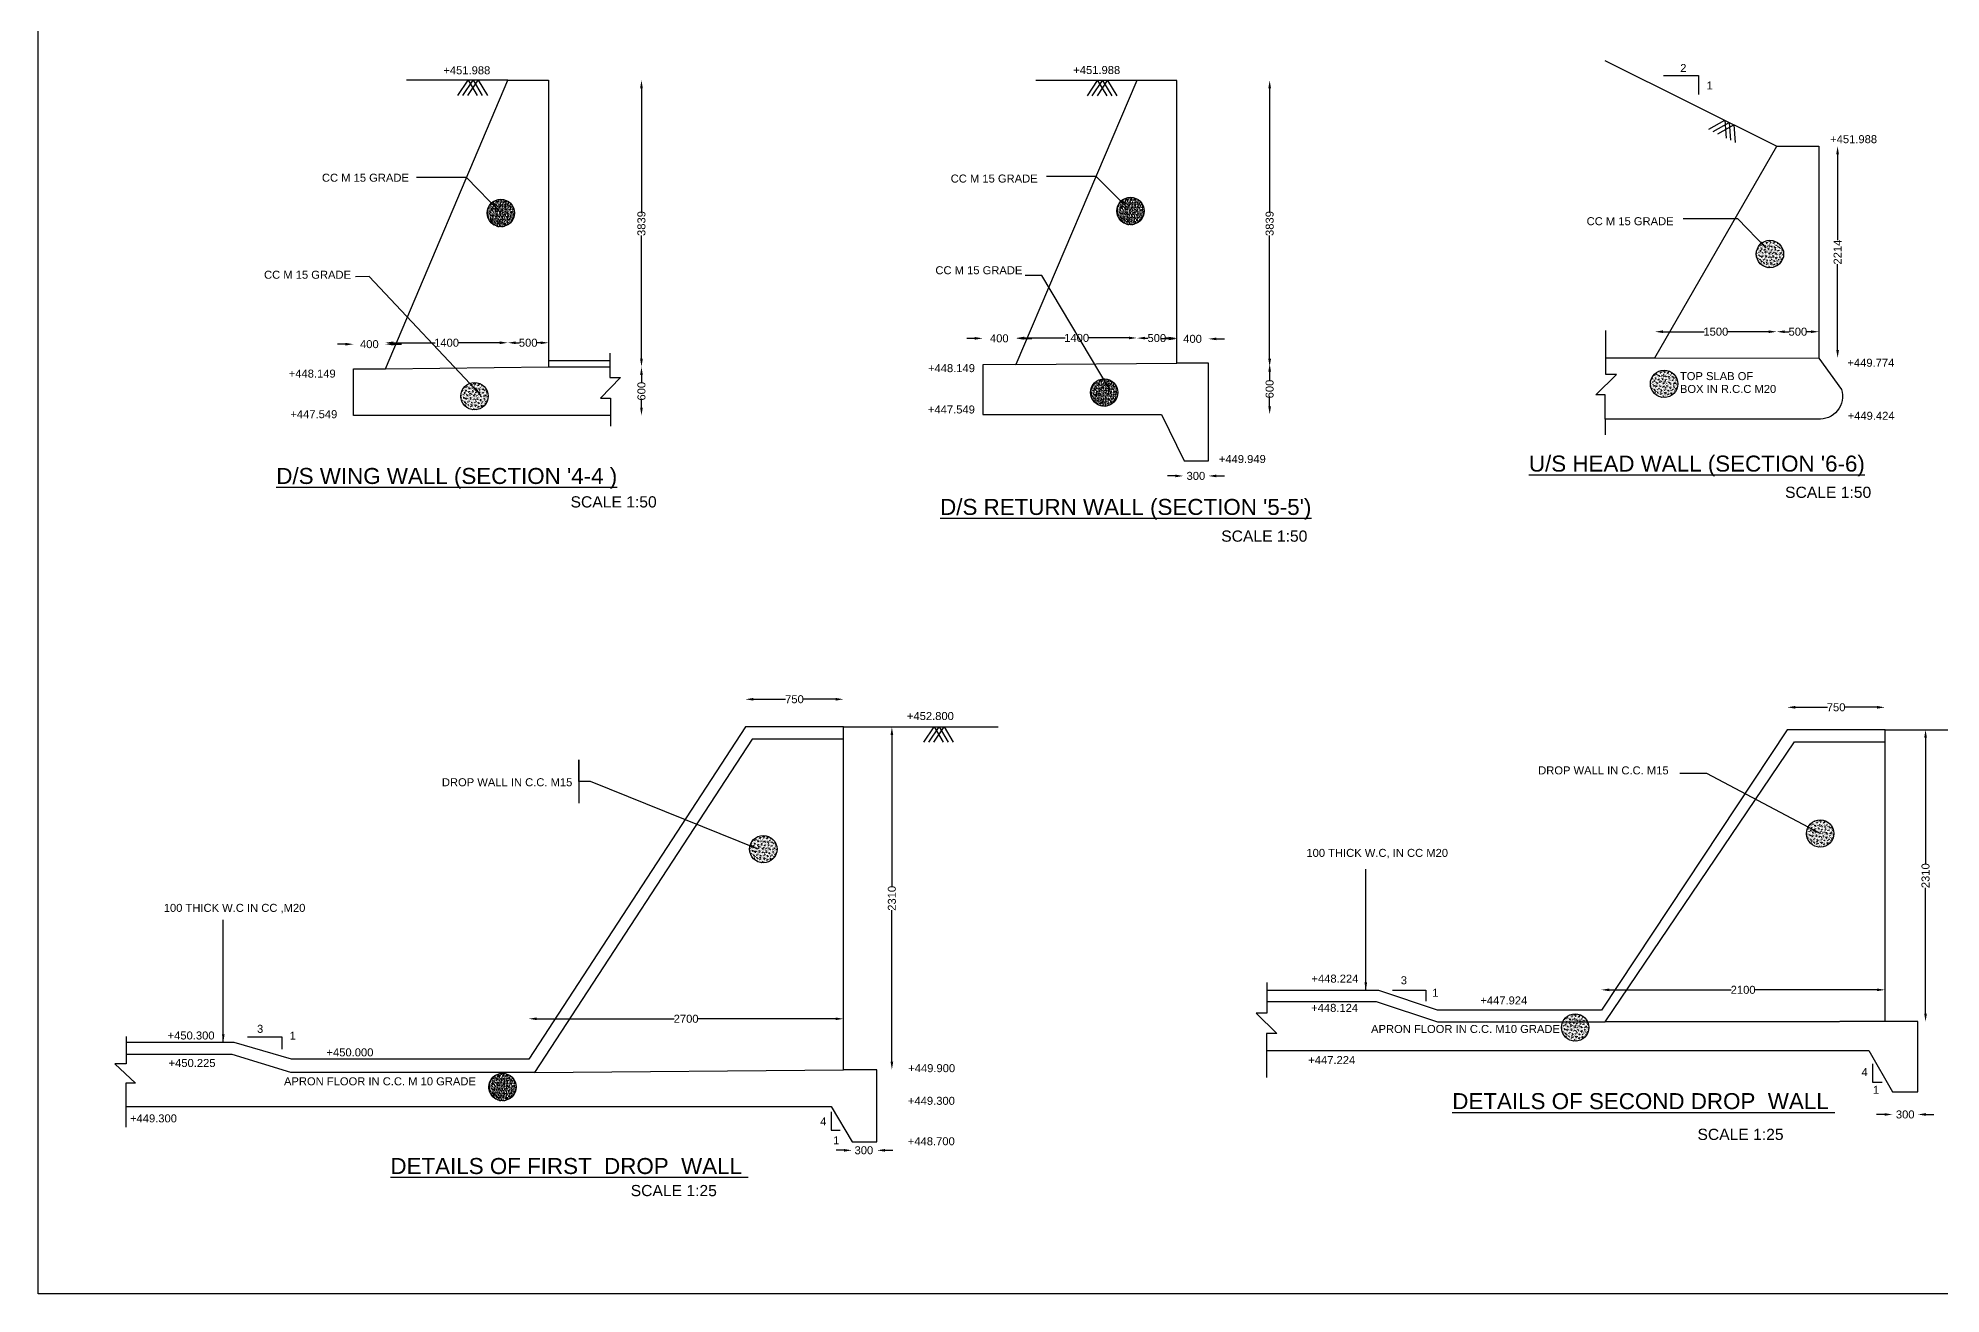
# Model space of a CAD drawing. Header units: millimetres. Extents: x 5124 to 2324472, y 2311 to 45665123.
# Drawn here: x 2116778 to 2235669, y 45525453 to 45603905 of the extents above; entities that cross this region are included whole.
import ezdxf

# ---------------------------------------------------------------- set-up
doc = ezdxf.new("R2010")
doc.units = ezdxf.units.MM
doc.header["$MEASUREMENT"] = 0
doc.linetypes.add('ACAD_ISO02W100', pattern=[15, 12, -3])
doc.layers.add('DRAWING', color=2, linetype='Continuous')
doc.layers.add('TEXT', color=7, linetype='Continuous')
doc.styles.get("Standard").update_dxf_attribs({"font": 'arial.ttf', "height": 500})
doc.dimstyles.get("Standard").update_dxf_attribs({"dimtxt": 500, "dimasz": 500, "dimexe": 0.18, "dimexo": 0.0625, "dimgap": 0.09, "dimtad": 0, "dimdec": 0, "dimzin": 0, "dimdsep": 46, "dimtxsty": 'Standard', "dimcen": 0.09, "dimse1": 1, "dimse2": 1, "dimadec": 0, "dimazin": 0, "dimtfac": 1, "dimtdec": 0, "dimtofl": 0, "dimtmove": 0, "dimatfit": 3, "dimfxl": 1, "dimtolj": 1, "dimtzin": 0, "dimarcsym": 0})

# ---------------------------------------------------------------- blocks, each defined once
blk = doc.blocks.new('*D62')
at = {"layer": 'Defpoints', "color": 0, "transparency": 16777216}
for p in [(2148674, 45601270), (2148893, 45583368), (2154479, 45583368)]:
    blk.add_point(p, dxfattribs=at)
at = {"layer": 'TEXT', "color": 0, "lineweight": -2, "transparency": 16777216}
for p, q in [((2154479, 45600770), (2154479, 45593066)), ((2154479, 45583868), (2154479, 45591572))]:
    blk.add_line(p, q, dxfattribs=at)
at = {"layer": 'TEXT', "color": 0, "transparency": 16777216}
for points in [[(2154395, 45600770), (2154562, 45600770), (2154479, 45601270)], [(2154395, 45583868), (2154562, 45583868), (2154479, 45583368)]]:
    blk.add_solid(points, dxfattribs=at)
at = {"layer": 'TEXT', "color": 0, "transparency": 16777216, "insert": (2154479, 45592319), "char_height": 500, "attachment_point": 5, "rotation": 90}
blk.add_mtext('\\A1;3839', dxfattribs=at)
blk = doc.blocks.new('*D63')
at = {"layer": 'Defpoints', "color": 0, "transparency": 16777216}
for p in [(2152504, 45583365), (2152544, 45580324), (2154479, 45580324)]:
    blk.add_point(p, dxfattribs=at)
at = {"layer": 'TEXT', "color": 0, "lineweight": -2, "transparency": 16777216}
for p, q in [((2154479, 45582865), (2154479, 45582398)), ((2154479, 45580824), (2154479, 45581292))]:
    blk.add_line(p, q, dxfattribs=at)
at = {"layer": 'TEXT', "color": 0, "transparency": 16777216}
for points in [[(2154395, 45582865), (2154562, 45582865), (2154479, 45583365)], [(2154395, 45580824), (2154562, 45580824), (2154479, 45580324)]]:
    blk.add_solid(points, dxfattribs=at)
at = {"layer": 'TEXT', "color": 0, "transparency": 16777216, "insert": (2154479, 45581845), "char_height": 500, "attachment_point": 5, "rotation": 90}
blk.add_mtext('\\A1;600', dxfattribs=at)
blk = doc.blocks.new('*D64')
at = {"layer": 'Defpoints', "color": 0, "transparency": 16777216}
for p in [(2138477, 45584782), (2136478, 45583368), (2138477, 45583241)]:
    blk.add_point(p, dxfattribs=at)
at = {"layer": 'TEXT', "color": 0, "lineweight": -2, "transparency": 16777216}
for p, q in [((2135978, 45584782), (2135478, 45584782)), ((2138977, 45584782), (2139477, 45584782))]:
    blk.add_line(p, q, dxfattribs=at)
at = {"layer": 'TEXT', "color": 0, "transparency": 16777216}
for points in [[(2135978, 45584865), (2135978, 45584698), (2136478, 45584782)], [(2138977, 45584865), (2138977, 45584698), (2138477, 45584782)]]:
    blk.add_solid(points, dxfattribs=at)
at = {"layer": 'TEXT', "color": 0, "transparency": 16777216, "insert": (2137477, 45584782), "char_height": 500, "attachment_point": 5}
blk.add_mtext('\\A1;400', dxfattribs=at)
blk = doc.blocks.new('*D65')
at = {"layer": 'Defpoints', "color": 0, "transparency": 16777216}
for p in [(2146127, 45601270), (2146127, 45584871), (2138477, 45583241)]:
    blk.add_point(p, dxfattribs=at)
at = {"layer": 'TEXT', "color": 0, "lineweight": -2, "transparency": 16777216}
for p, q in [((2138977, 45584871), (2141580, 45584871)), ((2145627, 45584871), (2143024, 45584871))]:
    blk.add_line(p, q, dxfattribs=at)
at = {"layer": 'TEXT', "color": 0, "transparency": 16777216}
for points in [[(2138977, 45584954), (2138977, 45584787), (2138477, 45584871)], [(2145627, 45584954), (2145627, 45584787), (2146127, 45584871)]]:
    blk.add_solid(points, dxfattribs=at)
at = {"layer": 'TEXT', "color": 0, "transparency": 16777216, "insert": (2142302, 45584871), "char_height": 500, "attachment_point": 5}
blk.add_mtext('\\A1;1400', dxfattribs=at)
blk = doc.blocks.new('*D66')
at = {"layer": 'Defpoints', "color": 0, "transparency": 16777216}
for p in [(2146127, 45601270), (2148674, 45601270), (2148674, 45584871)]:
    blk.add_point(p, dxfattribs=at)
at = {"layer": 'TEXT', "color": 0, "lineweight": -2, "transparency": 16777216}
for p, q in [((2146627, 45584871), (2146849, 45584871)), ((2148174, 45584871), (2147952, 45584871))]:
    blk.add_line(p, q, dxfattribs=at)
at = {"layer": 'TEXT', "color": 0, "transparency": 16777216}
for points in [[(2146627, 45584954), (2146627, 45584787), (2146127, 45584871)], [(2148174, 45584954), (2148174, 45584787), (2148674, 45584871)]]:
    blk.add_solid(points, dxfattribs=at)
at = {"layer": 'TEXT', "color": 0, "transparency": 16777216, "insert": (2147401, 45584871), "char_height": 500, "attachment_point": 5}
blk.add_mtext('\\A1;500', dxfattribs=at)
blk = doc.blocks.new('*D67')
at = {"layer": 'Defpoints', "color": 0, "transparency": 16777216}
for p in [(2187924, 45601270), (2188143, 45583368), (2193728, 45583368)]:
    blk.add_point(p, dxfattribs=at)
at = {"layer": 'TEXT', "color": 0, "lineweight": -2, "transparency": 16777216}
for p, q in [((2193728, 45600770), (2193728, 45593066)), ((2193728, 45583868), (2193728, 45591572))]:
    blk.add_line(p, q, dxfattribs=at)
at = {"layer": 'TEXT', "color": 0, "transparency": 16777216}
for points in [[(2193645, 45600770), (2193812, 45600770), (2193728, 45601270)], [(2193645, 45583868), (2193812, 45583868), (2193728, 45583368)]]:
    blk.add_solid(points, dxfattribs=at)
at = {"layer": 'TEXT', "color": 0, "transparency": 16777216, "insert": (2193728, 45592319), "char_height": 500, "attachment_point": 5, "rotation": 90}
blk.add_mtext('\\A1;3839', dxfattribs=at)
blk = doc.blocks.new('*D68')
at = {"layer": 'Defpoints', "color": 0, "transparency": 16777216}
for p in [(2184354, 45583561), (2184308, 45580399), (2193728, 45580399)]:
    blk.add_point(p, dxfattribs=at)
at = {"layer": 'TEXT', "color": 0, "lineweight": -2, "transparency": 16777216}
for p, q in [((2193728, 45583061), (2193728, 45582533)), ((2193728, 45580899), (2193728, 45581427))]:
    blk.add_line(p, q, dxfattribs=at)
at = {"layer": 'TEXT', "color": 0, "transparency": 16777216}
for points in [[(2193645, 45583061), (2193812, 45583061), (2193728, 45583561)], [(2193645, 45580899), (2193812, 45580899), (2193728, 45580399)]]:
    blk.add_solid(points, dxfattribs=at)
at = {"layer": 'TEXT', "color": 0, "transparency": 16777216, "insert": (2193728, 45581980), "char_height": 500, "attachment_point": 5, "rotation": 90}
blk.add_mtext('\\A1;600', dxfattribs=at)
blk = doc.blocks.new('*D69')
at = {"layer": 'Defpoints', "color": 0, "transparency": 16777216}
for p in [(2177864, 45585146), (2175804, 45583498), (2177864, 45583505)]:
    blk.add_point(p, dxfattribs=at)
at = {"layer": 'TEXT', "color": 0, "lineweight": -2, "transparency": 16777216}
for p, q in [((2175304, 45585146), (2174804, 45585146)), ((2178364, 45585146), (2178864, 45585146))]:
    blk.add_line(p, q, dxfattribs=at)
at = {"layer": 'TEXT', "color": 0, "transparency": 16777216}
for points in [[(2175304, 45585229), (2175304, 45585062), (2175804, 45585146)], [(2178364, 45585229), (2178364, 45585062), (2177864, 45585146)]]:
    blk.add_solid(points, dxfattribs=at)
at = {"layer": 'TEXT', "color": 0, "transparency": 16777216, "insert": (2176834, 45585146), "char_height": 500, "attachment_point": 5}
blk.add_mtext('\\A1;400', dxfattribs=at)
blk = doc.blocks.new('*D70')
at = {"layer": 'Defpoints', "color": 0, "transparency": 16777216}
for p in [(2185432, 45601247), (2187924, 45601247), (2187924, 45585162)]:
    blk.add_point(p, dxfattribs=at)
at = {"layer": 'TEXT', "color": 0, "lineweight": -2, "transparency": 16777216}
for p, q in [((2185932, 45585162), (2186126, 45585162)), ((2187424, 45585162), (2187230, 45585162))]:
    blk.add_line(p, q, dxfattribs=at)
at = {"layer": 'TEXT', "color": 0, "transparency": 16777216}
for points in [[(2185932, 45585245), (2185932, 45585079), (2185432, 45585162)], [(2187424, 45585245), (2187424, 45585079), (2187924, 45585162)]]:
    blk.add_solid(points, dxfattribs=at)
at = {"layer": 'TEXT', "color": 0, "transparency": 16777216, "insert": (2186678, 45585162), "char_height": 500, "attachment_point": 5}
blk.add_mtext('\\A1;500', dxfattribs=at)
blk = doc.blocks.new('*D71')
at = {"layer": 'Defpoints', "color": 0, "transparency": 16777216}
for p in [(2185432, 45601247), (2177907, 45585138), (2185432, 45585171)]:
    blk.add_point(p, dxfattribs=at)
at = {"layer": 'TEXT', "color": 0, "lineweight": -2, "transparency": 16777216}
for p, q in [((2178407, 45585171), (2180947, 45585171)), ((2184932, 45585171), (2182392, 45585171))]:
    blk.add_line(p, q, dxfattribs=at)
at = {"layer": 'TEXT', "color": 0, "transparency": 16777216}
for points in [[(2178407, 45585254), (2178407, 45585088), (2177907, 45585171)], [(2184932, 45585254), (2184932, 45585088), (2185432, 45585171)]]:
    blk.add_solid(points, dxfattribs=at)
at = {"layer": 'TEXT', "color": 0, "transparency": 16777216, "insert": (2181670, 45585171), "char_height": 500, "attachment_point": 5}
blk.add_mtext('\\A1;1400', dxfattribs=at)
blk = doc.blocks.new('*D72')
at = {"layer": 'Defpoints', "color": 0, "transparency": 16777216}
for p in [(2189899, 45585114), (2187924, 45583592), (2189899, 45583592)]:
    blk.add_point(p, dxfattribs=at)
at = {"layer": 'TEXT', "color": 0, "lineweight": -2, "transparency": 16777216}
for p, q in [((2187424, 45585114), (2186924, 45585114)), ((2190399, 45585114), (2190899, 45585114))]:
    blk.add_line(p, q, dxfattribs=at)
at = {"layer": 'TEXT', "color": 0, "transparency": 16777216}
for points in [[(2187424, 45585197), (2187424, 45585030), (2187924, 45585114)], [(2190399, 45585197), (2190399, 45585030), (2189899, 45585114)]]:
    blk.add_solid(points, dxfattribs=at)
at = {"layer": 'TEXT', "color": 0, "transparency": 16777216, "insert": (2188911, 45585114), "char_height": 500, "attachment_point": 5}
blk.add_mtext('\\A1;400', dxfattribs=at)
blk = doc.blocks.new('*D73')
at = {"layer": 'Defpoints', "color": 0, "transparency": 16777216}
for p in [(2188338, 45577586), (2189899, 45577497), (2189899, 45576552)]:
    blk.add_point(p, dxfattribs=at)
at = {"layer": 'TEXT', "color": 0, "lineweight": -2, "transparency": 16777216}
for p, q in [((2187838, 45576552), (2187338, 45576552)), ((2190399, 45576552), (2190899, 45576552))]:
    blk.add_line(p, q, dxfattribs=at)
at = {"layer": 'TEXT', "color": 0, "transparency": 16777216}
for points in [[(2187838, 45576635), (2187838, 45576469), (2188338, 45576552)], [(2190399, 45576635), (2190399, 45576469), (2189899, 45576552)]]:
    blk.add_solid(points, dxfattribs=at)
at = {"layer": 'TEXT', "color": 0, "transparency": 16777216, "insert": (2189118, 45576552), "char_height": 500, "attachment_point": 5}
blk.add_mtext('\\A1;300', dxfattribs=at)
blk = doc.blocks.new('*D74')
at = {"layer": 'Defpoints', "color": 0, "transparency": 16777216}
for p in [(2228050, 45597151), (2228039, 45583919), (2229212, 45583919)]:
    blk.add_point(p, dxfattribs=at)
at = {"layer": 'TEXT', "color": 0, "lineweight": -2, "transparency": 16777216}
for p, q in [((2229212, 45596651), (2229212, 45591285)), ((2229212, 45584419), (2229212, 45589785))]:
    blk.add_line(p, q, dxfattribs=at)
at = {"layer": 'TEXT', "color": 0, "transparency": 16777216}
for points in [[(2229128, 45596651), (2229295, 45596651), (2229212, 45597151)], [(2229128, 45584419), (2229295, 45584419), (2229212, 45583919)]]:
    blk.add_solid(points, dxfattribs=at)
at = {"layer": 'TEXT', "color": 0, "transparency": 16777216, "insert": (2229212, 45590535), "char_height": 500, "attachment_point": 5, "rotation": 90}
blk.add_mtext('\\A1;2214', dxfattribs=at)
blk = doc.blocks.new('*D75')
at = {"layer": 'Defpoints', "color": 0, "transparency": 16777216}
for p in [(2225410, 45597151), (2217797, 45585561), (2217797, 45585561)]:
    blk.add_point(p, dxfattribs=at)
at = {"layer": 'TEXT', "color": 0, "lineweight": -2, "transparency": 16777216}
for p, q in [((2218297, 45585561), (2220881, 45585561)), ((2224910, 45585561), (2222326, 45585561))]:
    blk.add_line(p, q, dxfattribs=at)
at = {"layer": 'TEXT', "color": 0, "transparency": 16777216}
for points in [[(2218297, 45585645), (2218297, 45585478), (2217797, 45585561)], [(2224910, 45585645), (2224910, 45585478), (2225410, 45585561)]]:
    blk.add_solid(points, dxfattribs=at)
at = {"layer": 'TEXT', "color": 0, "transparency": 16777216, "insert": (2221604, 45585561), "char_height": 500, "attachment_point": 5}
blk.add_mtext('\\A1;1500', dxfattribs=at)
blk = doc.blocks.new('*D76')
at = {"layer": 'Defpoints', "color": 0, "transparency": 16777216}
for p in [(2225410, 45597151), (2228050, 45597151), (2228050, 45585561)]:
    blk.add_point(p, dxfattribs=at)
at = {"layer": 'TEXT', "color": 0, "lineweight": -2, "transparency": 16777216}
for p, q in [((2225910, 45585561), (2226179, 45585561)), ((2227550, 45585561), (2227282, 45585561))]:
    blk.add_line(p, q, dxfattribs=at)
at = {"layer": 'TEXT', "color": 0, "transparency": 16777216}
for points in [[(2225910, 45585645), (2225910, 45585478), (2225410, 45585561)], [(2227550, 45585645), (2227550, 45585478), (2228050, 45585561)]]:
    blk.add_solid(points, dxfattribs=at)
at = {"layer": 'TEXT', "color": 0, "transparency": 16777216, "insert": (2226730, 45585561), "char_height": 500, "attachment_point": 5}
blk.add_mtext('\\A1;500', dxfattribs=at)
blk = doc.blocks.new('*D80')
at = {"layer": 'Defpoints', "color": 0, "transparency": 16777216}
for p in [(2232175, 45562098), (2226066, 45560695), (2232175, 45560695)]:
    blk.add_point(p, dxfattribs=at)
at = {"layer": 'TEXT', "color": 0, "lineweight": -2, "transparency": 16777216}
for p, q in [((2226566, 45562098), (2228571, 45562098)), ((2231675, 45562098), (2229670, 45562098))]:
    blk.add_line(p, q, dxfattribs=at)
at = {"layer": 'TEXT', "color": 0, "transparency": 16777216}
for points in [[(2226566, 45562182), (2226566, 45562015), (2226066, 45562098)], [(2231675, 45562182), (2231675, 45562015), (2232175, 45562098)]]:
    blk.add_solid(points, dxfattribs=at)
at = {"layer": 'TEXT', "color": 0, "transparency": 16777216, "insert": (2229120, 45562098), "char_height": 500, "attachment_point": 5}
blk.add_mtext('\\A1;750', dxfattribs=at)
blk = doc.blocks.new('*D81')
at = {"layer": 'Defpoints', "color": 0, "transparency": 16777216}
for p in [(2214442, 45544529), (2232175, 45544529), (2232175, 45544448)]:
    blk.add_point(p, dxfattribs=at)
at = {"layer": 'TEXT', "color": 0, "lineweight": -2, "transparency": 16777216}
for p, q in [((2214942, 45544448), (2222559, 45544448)), ((2231675, 45544448), (2224059, 45544448))]:
    blk.add_line(p, q, dxfattribs=at)
at = {"layer": 'TEXT', "color": 0, "transparency": 16777216}
for points in [[(2214942, 45544532), (2214942, 45544365), (2214442, 45544448)], [(2231675, 45544532), (2231675, 45544365), (2232175, 45544448)]]:
    blk.add_solid(points, dxfattribs=at)
at = {"layer": 'TEXT', "color": 0, "transparency": 16777216, "insert": (2223309, 45544448), "char_height": 500, "attachment_point": 5}
blk.add_mtext('\\A1;2100', dxfattribs=at)
blk = doc.blocks.new('*D82')
at = {"layer": 'Defpoints', "color": 0, "transparency": 16777216}
for p in [(2232644, 45538082), (2234229, 45538082), (2234229, 45536663)]:
    blk.add_point(p, dxfattribs=at)
at = {"layer": 'TEXT', "color": 0, "lineweight": -2, "transparency": 16777216}
for p, q in [((2232144, 45536663), (2231644, 45536663)), ((2234729, 45536663), (2235229, 45536663))]:
    blk.add_line(p, q, dxfattribs=at)
at = {"layer": 'TEXT', "color": 0, "transparency": 16777216}
for points in [[(2232144, 45536746), (2232144, 45536579), (2232644, 45536663)], [(2234729, 45536746), (2234729, 45536579), (2234229, 45536663)]]:
    blk.add_solid(points, dxfattribs=at)
at = {"layer": 'TEXT', "color": 0, "transparency": 16777216, "insert": (2233436, 45536663), "char_height": 500, "attachment_point": 5}
blk.add_mtext('\\A1;300', dxfattribs=at)
blk = doc.blocks.new('*D83')
at = {"layer": 'Defpoints', "color": 0, "transparency": 16777216}
for p in [(2167105, 45560875), (2167105, 45539459), (2170125, 45539459)]:
    blk.add_point(p, dxfattribs=at)
at = {"layer": 'TEXT', "color": 0, "lineweight": -2, "transparency": 16777216}
for p, q in [((2170125, 45560375), (2170125, 45550917)), ((2170125, 45539959), (2170125, 45549417))]:
    blk.add_line(p, q, dxfattribs=at)
at = {"layer": 'TEXT', "color": 0, "transparency": 16777216}
for points in [[(2170042, 45560375), (2170208, 45560375), (2170125, 45560875)], [(2170042, 45539959), (2170208, 45539959), (2170125, 45539459)]]:
    blk.add_solid(points, dxfattribs=at)
at = {"layer": 'TEXT', "color": 0, "transparency": 16777216, "insert": (2170125, 45550167), "char_height": 500, "attachment_point": 5, "rotation": 90}
blk.add_mtext('\\A1;2310', dxfattribs=at)
blk = doc.blocks.new('*D84')
at = {"layer": 'Defpoints', "color": 0, "transparency": 16777216}
for p in [(2232175, 45560695), (2232175, 45542464), (2234708, 45542464)]:
    blk.add_point(p, dxfattribs=at)
at = {"layer": 'TEXT', "color": 0, "lineweight": -2, "transparency": 16777216}
for p, q in [((2234708, 45560195), (2234708, 45552329)), ((2234708, 45542964), (2234708, 45550829))]:
    blk.add_line(p, q, dxfattribs=at)
at = {"layer": 'TEXT', "color": 0, "transparency": 16777216}
for points in [[(2234625, 45560195), (2234791, 45560195), (2234708, 45560695)], [(2234625, 45542964), (2234791, 45542964), (2234708, 45542464)]]:
    blk.add_solid(points, dxfattribs=at)
at = {"layer": 'TEXT', "color": 0, "transparency": 16777216, "insert": (2234708, 45551579), "char_height": 500, "attachment_point": 5, "rotation": 90}
blk.add_mtext('\\A1;2310', dxfattribs=at)
blk = doc.blocks.new('*D85')
at = {"layer": 'Defpoints', "color": 0, "transparency": 16777216}
for p in [(2167105, 45542640), (2147434, 45540117), (2167105, 45540921)]:
    blk.add_point(p, dxfattribs=at)
at = {"layer": 'TEXT', "color": 0, "lineweight": -2, "transparency": 16777216}
for p, q in [((2147934, 45542640), (2156519, 45542640)), ((2166605, 45542640), (2158020, 45542640))]:
    blk.add_line(p, q, dxfattribs=at)
at = {"layer": 'TEXT', "color": 0, "transparency": 16777216}
for points in [[(2147934, 45542724), (2147934, 45542557), (2147434, 45542640)], [(2166605, 45542724), (2166605, 45542557), (2167105, 45542640)]]:
    blk.add_solid(points, dxfattribs=at)
at = {"layer": 'TEXT', "color": 0, "transparency": 16777216, "insert": (2157269, 45542640), "char_height": 500, "attachment_point": 5}
blk.add_mtext('\\A1;2700', dxfattribs=at)
blk = doc.blocks.new('*D86')
at = {"layer": 'Defpoints', "color": 0, "transparency": 16777216}
for p in [(2167636, 45534957), (2169190, 45534957), (2169190, 45534424)]:
    blk.add_point(p, dxfattribs=at)
at = {"layer": 'TEXT', "color": 0, "lineweight": -2, "transparency": 16777216}
for p, q in [((2167136, 45534424), (2166636, 45534424)), ((2169690, 45534424), (2170190, 45534424))]:
    blk.add_line(p, q, dxfattribs=at)
at = {"layer": 'TEXT', "color": 0, "transparency": 16777216}
for points in [[(2167136, 45534507), (2167136, 45534340), (2167636, 45534424)], [(2169690, 45534507), (2169690, 45534340), (2169190, 45534424)]]:
    blk.add_solid(points, dxfattribs=at)
at = {"layer": 'TEXT', "color": 0, "transparency": 16777216, "insert": (2168375, 45534424), "char_height": 500, "attachment_point": 5}
blk.add_mtext('\\A1;300', dxfattribs=at)
blk = doc.blocks.new('*D87')
at = {"layer": 'Defpoints', "color": 0, "transparency": 16777216}
for p in [(2167105, 45562601), (2160969, 45560875), (2167105, 45560875)]:
    blk.add_point(p, dxfattribs=at)
at = {"layer": 'TEXT', "color": 0, "lineweight": -2, "transparency": 16777216}
for p, q in [((2161469, 45562601), (2163487, 45562601)), ((2166605, 45562601), (2164586, 45562601))]:
    blk.add_line(p, q, dxfattribs=at)
at = {"layer": 'TEXT', "color": 0, "transparency": 16777216}
for points in [[(2161469, 45562684), (2161469, 45562517), (2160969, 45562601)], [(2166605, 45562684), (2166605, 45562517), (2167105, 45562601)]]:
    blk.add_solid(points, dxfattribs=at)
at = {"layer": 'TEXT', "color": 0, "transparency": 16777216, "insert": (2164037, 45562601), "char_height": 500, "attachment_point": 5}
blk.add_mtext('\\A1;750', dxfattribs=at)

msp = doc.modelspace()

# ---------------------------------------------------------------- hatches: boundary and pattern name
at = {"layer": 'DRAWING'}
h = msp.add_hatch(dxfattribs=at)
h.set_pattern_fill('AR-CONC', color=0, scale=30, style=0)
h.set_pattern_definition([(50, (3760.78, -36560.81), (215.1780548, -18.8256405), [22.5, -247.5]), (355, (3760.78, -36560.81), (-41.6254001, 225.6576401), [18, -198]), (100.4514, (3778.71, -36562.38), (173.5528145, 206.8318626), [19.122057, -210.3426336]), (46.1842, (3760.78, -36500.81), (320.1723146, -49.6557043), [33.75, -371.25]), (96.6356, (3787.46, -36504.95), (280.3988117, 292.2353613), [28.6830864, -315.5139]), (351.1842, (3760.78, -36500.8), (280.3985835, 292.2355803), [27, -297]), (21, (3790.78, -36515.81), (179.07211564, -120.7856672), [22.5, -247.5]), (326, (3790.78, -36515.81), (72.9945996, 217.5450135), [18, -198]), (71.4514, (3805.7, -36525.88), (252.0667886, 96.759149), [19.122057, -210.3426336]), (37.5, (3760.78, -36560.81), (3.6479566, 99.86815615), [0, -195.6, 0, -201, 0, -198.75]), (7.5, (3760.78, -36560.81), (78.92086123, 118.32351356), [0, -114.6, 0, -191.1, 0, -75.75]), (327.5, (3693.88, -36560.81), (160.14673085, -6.76646152), [0, -75, 0, -234, 0, -310.5]), (317.5, (3663.88, -36560.81), (174.9558508, 30.0314947), [0, -97.5, 0, -155.4, 0, -220.5])])
edge = h.paths.add_edge_path()
edge.add_arc((2145693.6, 45592977.5), 854.7, 0, 360)
h = msp.add_hatch(dxfattribs=at)
h.set_pattern_fill('AR-CONC', color=0, scale=30, style=0)
h.set_pattern_definition([(50, (43104.67, -36436.45), (215.1780548, -18.8256405), [22.5, -247.5]), (355, (43104.67, -36436.45), (-41.6254001, 225.6576401), [18, -198]), (100.4514, (43122.6, -36438.02), (173.5528145, 206.8318626), [19.122057, -210.3426336]), (46.1842, (43104.67, -36376.45), (320.1723146, -49.6557043), [33.75, -371.25]), (96.6356, (43131.35, -36380.6), (280.3988117, 292.2353613), [28.6830864, -315.5139]), (351.1842, (43104.67, -36376.45), (280.3985835, 292.2355803), [27, -297]), (21, (43134.67, -36391.45), (179.07211564, -120.7856672), [22.5, -247.5]), (326, (43134.67, -36391.45), (72.9945996, 217.5450135), [18, -198]), (71.4514, (43149.6, -36401.52), (252.0667886, 96.759149), [19.122057, -210.3426336]), (37.5, (43104.67, -36436.45), (3.6479566, 99.86815615), [0, -195.6, 0, -201, 0, -198.75]), (7.5, (43104.67, -36436.45), (78.92086123, 118.32351356), [0, -114.6, 0, -191.1, 0, -75.75]), (327.5, (43037.77, -36436.45), (160.14673085, -6.76646152), [0, -75, 0, -234, 0, -310.5]), (317.5, (43007.77, -36436.45), (174.9558508, 30.0314947), [0, -97.5, 0, -155.4, 0, -220.5])])
edge = h.paths.add_edge_path()
edge.add_arc((2185037.4, 45593101.9), 854.7, 0, 360)
h = msp.add_hatch(dxfattribs=at)
h.set_pattern_fill('AR-CONC', color=0, scale=30, style=0)
h.set_pattern_definition([(50, (83055.15, -39122.74), (215.1780548, -18.8256405), [22.5, -247.5]), (355, (83055.15, -39122.74), (-41.6254001, 225.6576401), [18, -198]), (100.4514, (83073.08, -39124.3), (173.5528145, 206.8318626), [19.122057, -210.3426336]), (46.1842, (83055.15, -39062.74), (320.1723146, -49.6557043), [33.75, -371.25]), (96.6356, (83081.83, -39066.88), (280.3988117, 292.2353613), [28.6830864, -315.5139]), (351.1842, (83055.15, -39062.74), (280.3985835, 292.2355803), [27, -297]), (21, (83085.15, -39077.74), (179.07211564, -120.7856672), [22.5, -247.5]), (326, (83085.15, -39077.74), (72.9945996, 217.5450135), [18, -198]), (71.4514, (83100.07, -39087.8), (252.0667886, 96.759149), [19.122057, -210.3426336]), (37.5, (83055.15, -39122.74), (3.6479566, 99.86815615), [0, -195.6, 0, -201, 0, -198.75]), (7.5, (83055.15, -39122.74), (78.92086123, 118.32351356), [0, -114.6, 0, -191.1, 0, -75.75]), (327.5, (82988.25, -39122.74), (160.14673085, -6.76646152), [0, -75, 0, -234, 0, -310.5]), (317.5, (82958.25, -39122.74), (174.9558508, 30.0314947), [0, -97.5, 0, -155.4, 0, -220.5])])
edge = h.paths.add_edge_path()
edge.add_arc((2224987.9, 45590415.6), 854.7, 0, 360)
h = msp.add_hatch(dxfattribs=at)
h.set_pattern_fill('AR-CONC', color=0, scale=30, style=0)
h.set_pattern_definition([(50, (76437.15, -47228.22), (215.1780548, -18.8256405), [22.5, -247.5]), (355, (76437.15, -47228.22), (-41.6254001, 225.6576401), [18, -198]), (100.4514, (76455.08, -47229.78), (173.5528145, 206.8318626), [19.122057, -210.3426336]), (46.1842, (76437.15, -47168.22), (320.1723146, -49.6557043), [33.75, -371.25]), (96.6356, (76463.83, -47172.35), (280.3988117, 292.2353613), [28.6830864, -315.5139]), (351.1842, (76437.15, -47168.2), (280.3985835, 292.2355803), [27, -297]), (21, (76467.15, -47183.22), (179.07211564, -120.7856672), [22.5, -247.5]), (326, (76467.15, -47183.22), (72.9945996, 217.5450135), [18, -198]), (71.4514, (76482.08, -47193.28), (252.0667886, 96.759149), [19.122057, -210.3426336]), (37.5, (76437.15, -47228.215), (3.6479566, 99.86815615), [0, -195.6, 0, -201, 0, -198.75]), (7.5, (76437.15, -47228.22), (78.92086123, 118.32351356), [0, -114.6, 0, -191.1, 0, -75.75]), (327.5, (76370.25, -47228.215), (160.14673085, -6.76646152), [0, -75, 0, -234, 0, -310.5]), (317.5, (76340.25, -47228.22), (174.9558508, 30.0314947), [0, -97.5, 0, -155.4, 0, -220.5])])
edge = h.paths.add_edge_path()
edge.add_arc((2218369.9, 45582310.1), 854.7, 0, 360)
h = msp.add_hatch(dxfattribs=at)
h.set_pattern_fill('AR-CONC', color=0, scale=30, style=0)
h.set_pattern_definition([(50, (2110.64, -48002.08), (215.1780548, -18.8256405), [22.5, -247.5]), (355, (2110.64, -48002.08), (-41.6254001, 225.6576401), [18, -198]), (100.4514, (2128.57, -48003.65), (173.5528145, 206.8318626), [19.122057, -210.3426336]), (46.1842, (2110.64, -47942.08), (320.1723146, -49.6557043), [33.75, -371.25]), (96.6356, (2137.32, -47946.22), (280.3988117, 292.2353613), [28.6830864, -315.5139]), (351.1842, (2110.64, -47942.08), (280.3985835, 292.2355803), [27, -297]), (21, (2140.64, -47957.08), (179.07211564, -120.7856672), [22.5, -247.5]), (326, (2140.64, -47957.08), (72.9945996, 217.5450135), [18, -198]), (71.4514, (2155.56, -47967.15), (252.0667886, 96.759149), [19.122057, -210.3426336]), (37.5, (2110.64, -48002.08), (3.6479566, 99.86815615), [0, -195.6, 0, -201, 0, -198.75]), (7.5, (2110.64, -48002.08), (78.92086123, 118.32351356), [0, -114.6, 0, -191.1, 0, -75.75]), (327.5, (2043.74, -48002.08), (160.14673085, -6.76646152), [0, -75, 0, -234, 0, -310.5]), (317.5, (2013.74, -48002.08), (174.9558508, 30.0314947), [0, -97.5, 0, -155.4, 0, -220.5])])
edge = h.paths.add_edge_path()
edge.add_arc((2144043.4, 45581536.3), 854.7, 0, 360)
h = msp.add_hatch(dxfattribs=at)
h.set_pattern_fill('AR-CONC', color=0, scale=30, style=0)
h.set_pattern_definition([(50, (41461.16, -47770.23), (215.1780548, -18.8256405), [22.5, -247.5]), (355, (41461.16, -47770.23), (-41.6254001, 225.6576401), [18, -198]), (100.4514, (41479.1, -47771.8), (173.5528145, 206.8318626), [19.122057, -210.3426336]), (46.1842, (41461.16, -47710.23), (320.1723146, -49.6557043), [33.75, -371.25]), (96.6356, (41487.84, -47714.37), (280.3988117, 292.2353613), [28.6830864, -315.5139]), (351.1842, (41461.16, -47710.23), (280.3985835, 292.2355803), [27, -297]), (21, (41491.16, -47725.23), (179.07211564, -120.7856672), [22.5, -247.5]), (326, (41491.16, -47725.23), (72.9945996, 217.5450135), [18, -198]), (71.4514, (41506.08, -47735.3), (252.0667886, 96.759149), [19.122057, -210.3426336]), (37.5, (41461.16, -47770.23), (3.6479566, 99.86815615), [0, -195.6, 0, -201, 0, -198.75]), (7.5, (41461.16, -47770.23), (78.92086123, 118.32351356), [0, -114.6, 0, -191.1, 0, -75.75]), (327.5, (41394.26, -47770.23), (160.14673085, -6.76646152), [0, -75, 0, -234, 0, -310.5]), (317.5, (41364.26, -47770.23), (174.9558508, 30.0314947), [0, -97.5, 0, -155.4, 0, -220.5])])
edge = h.paths.add_edge_path()
edge.add_arc((2183393.9, 45581768.1), 854.7, 0, 360)
h = msp.add_hatch(dxfattribs=at)
h.set_pattern_fill('AR-CONC', color=0, scale=30, style=0)
h.set_pattern_definition([(50, (86196.28, -75328.25), (215.1780548, -18.8256405), [22.5, -247.5]), (355, (86196.28, -75328.25), (-41.6254001, 225.6576401), [18, -198]), (100.4514, (86214.2, -75329.82), (173.5528145, 206.8318626), [19.122057, -210.3426336]), (46.1842, (86196.28, -75268.25), (320.1723146, -49.6557043), [33.75, -371.25]), (96.6356, (86222.96, -75272.4), (280.3988117, 292.2353613), [28.6830864, -315.5139]), (351.1842, (86196.28, -75268.25), (280.3985835, 292.2355803), [27, -297]), (21, (86226.28, -75283.25), (179.07211564, -120.7856672), [22.5, -247.5]), (326, (86226.28, -75283.25), (72.9945996, 217.5450135), [18, -198]), (71.4514, (86241.2, -75293.32), (252.0667886, 96.759149), [19.122057, -210.3426336]), (37.5, (86196.28, -75328.255), (3.6479566, 99.86815615), [0, -195.6, 0, -201, 0, -198.75]), (7.5, (86196.28, -75328.25), (78.92086123, 118.32351356), [0, -114.6, 0, -191.1, 0, -75.75]), (327.5, (86129.38, -75328.255), (160.14673085, -6.76646152), [0, -75, 0, -234, 0, -310.5]), (317.5, (86099.38, -75328.25), (174.9558508, 30.0314947), [0, -97.5, 0, -155.4, 0, -220.5])])
edge = h.paths.add_edge_path()
edge.add_arc((2228129.1, 45554210.1), 854.7, 0, 360)
h = msp.add_hatch(dxfattribs=at)
h.set_pattern_fill('AR-CONC', color=0, scale=30, style=0)
h.set_pattern_definition([(50, (20159.72, -76302.38), (215.1780548, -18.8256405), [22.5, -247.5]), (355, (20159.72, -76302.38), (-41.6254001, 225.6576401), [18, -198]), (100.4514, (20177.65, -76303.95), (173.5528145, 206.8318626), [19.122057, -210.3426336]), (46.1842, (20159.72, -76242.38), (320.1723146, -49.6557043), [33.75, -371.25]), (96.6356, (20186.4, -76246.52), (280.3988117, 292.2353613), [28.6830864, -315.5139]), (351.1842, (20159.7, -76242.4), (280.3985835, 292.2355803), [27, -297]), (21, (20189.72, -76257.38), (179.07211564, -120.7856672), [22.5, -247.5]), (326, (20189.72, -76257.38), (72.9945996, 217.5450135), [18, -198]), (71.4514, (20204.64, -76267.45), (252.0667886, 96.759149), [19.122057, -210.3426336]), (37.5, (20159.72, -76302.385), (3.6479566, 99.86815615), [0, -195.6, 0, -201, 0, -198.75]), (7.5, (20159.72, -76302.38), (78.92086123, 118.32351356), [0, -114.6, 0, -191.1, 0, -75.75]), (327.5, (20092.82, -76302.385), (160.14673085, -6.76646152), [0, -75, 0, -234, 0, -310.5]), (317.5, (20062.82, -76302.38), (174.9558508, 30.0314947), [0, -97.5, 0, -155.4, 0, -220.5])])
edge = h.paths.add_edge_path()
edge.add_arc((2162092.5, 45553236), 854.7, 0, 360)
h = msp.add_hatch(dxfattribs=at)
h.set_pattern_fill('AR-CONC', color=0, scale=30, style=0)
h.set_pattern_definition([(50, (70884.29, -87440.83), (215.1780548, -18.8256405), [22.5, -247.5]), (355, (70884.29, -87440.83), (-41.6254001, 225.6576401), [18, -198]), (100.4514, (70902.22, -87442.4), (173.5528145, 206.8318626), [19.122057, -210.3426336]), (46.1842, (70884.29, -87380.83), (320.1723146, -49.6557043), [33.75, -371.25]), (96.6356, (70910.97, -87384.97), (280.3988117, 292.2353613), [28.6830864, -315.5139]), (351.1842, (70884.3, -87380.83), (280.3985835, 292.2355803), [27, -297]), (21, (70914.29, -87395.83), (179.07211564, -120.7856672), [22.5, -247.5]), (326, (70914.29, -87395.83), (72.9945996, 217.5450135), [18, -198]), (71.4514, (70929.2, -87405.9), (252.0667886, 96.759149), [19.122057, -210.3426336]), (37.5, (70884.285, -87440.83), (3.6479566, 99.86815615), [0, -195.6, 0, -201, 0, -198.75]), (7.5, (70884.29, -87440.83), (78.92086123, 118.32351356), [0, -114.6, 0, -191.1, 0, -75.75]), (327.5, (70817.385, -87440.83), (160.14673085, -6.76646152), [0, -75, 0, -234, 0, -310.5]), (317.5, (70787.39, -87440.83), (174.9558508, 30.0314947), [0, -97.5, 0, -155.4, 0, -220.5])])
edge = h.paths.add_edge_path()
edge.add_arc((2212817.1, 45542097.5), 854.7, 0, 360)
h = msp.add_hatch(dxfattribs=at)
h.set_pattern_fill('AR-CONC', color=0, scale=30, style=0)
h.set_pattern_definition([(50, (3859.92, -91159.1), (215.1780548, -18.8256405), [22.5, -247.5]), (355, (3859.92, -91159.1), (-41.6254001, 225.6576401), [18, -198]), (100.4514, (3877.85, -91160.68), (173.5528145, 206.8318626), [19.122057, -210.3426336]), (46.1842, (3859.92, -91099.1), (320.1723146, -49.6557043), [33.75, -371.25]), (96.6356, (3886.6, -91103.25), (280.3988117, 292.2353613), [28.6830864, -315.5139]), (351.1842, (3859.92, -91099.1), (280.3985835, 292.2355803), [27, -297]), (21, (3889.92, -91114.1), (179.07211564, -120.7856672), [22.5, -247.5]), (326, (3889.92, -91114.1), (72.9945996, 217.5450135), [18, -198]), (71.4514, (3904.84, -91124.17), (252.0667886, 96.759149), [19.122057, -210.3426336]), (37.5, (3859.92, -91159.11), (3.6479566, 99.86815615), [0, -195.6, 0, -201, 0, -198.75]), (7.5, (3859.92, -91159.11), (78.92086123, 118.32351356), [0, -114.6, 0, -191.1, 0, -75.75]), (327.5, (3793.02, -91159.11), (160.14673085, -6.76646152), [0, -75, 0, -234, 0, -310.5]), (317.5, (3763.02, -91159.11), (174.9558508, 30.0314947), [0, -97.5, 0, -155.4, 0, -220.5])])
edge = h.paths.add_edge_path()
edge.add_arc((2145792.7, 45538379.2), 854.7, 0, 360)

# ---------------------------------------------------------------- linework, layer by layer
at = {"layer": 'DRAWING', "color": 0}
msp.add_lwpolyline([(2214665.1, 45602508.6), (2225410.4, 45597151.5), (2228050, 45597151.5), (2228050, 45583918.7), (2229460.4, 45581960.2, -0.53377464), (2227960.9, 45580102.7), (2214697.6, 45580102.7), (2214697.6, 45579129.8)], format="xyb", dxfattribs=at)
for points in [[(2152544.1, 45580324.4), (2136477.7, 45580324.4), (2136477.7, 45583240.6), (2138476.8, 45583240.6), (2146127.4, 45601270), (2139794.2, 45601270)], [(2143013.2, 45600318.2), (2143651, 45601270), (2144223.9, 45600312.8)], [(2143321.2, 45600318.2), (2143959, 45601270), (2144532, 45600312.8)], [(2143640.1, 45600318.2), (2144277.9, 45601270), (2144850.9, 45600312.8)], [(2146127.4, 45601270), (2148674, 45601270), (2148674, 45583365.4), (2152503.8, 45583365.4)], [(2175804.2, 45583497.5), (2175804.2, 45580399.2), (2186962, 45580399.2), (2188381.8, 45577496.6), (2189898.5, 45577496.6), (2189898.5, 45583591.9), (2187923.8, 45583591.9), (2187923.8, 45601247.1), (2179119.8, 45601247.1)], [(2185432.1, 45601247.1), (2177863.7, 45583505.4), (2175804.2, 45583497.5)], [(2182338.8, 45600295.3), (2182976.6, 45601247.1), (2183549.5, 45600289.9)], [(2182646.9, 45600295.3), (2183284.7, 45601247.1), (2183857.6, 45600289.9)], [(2182965.8, 45600295.3), (2183603.6, 45601247.1), (2184176.5, 45600289.9)], [(2221165, 45598204.5), (2222160.5, 45598771.7), (2222246.2, 45597659.5)], [(2221440.7, 45598067.1), (2222436.2, 45598634.3), (2222521.9, 45597522)], [(2221726.1, 45597924.8), (2222721.6, 45598492), (2222807.3, 45597379.7)], [(2214733.6, 45583927), (2217792.9, 45583927), (2225410.4, 45597151.5)], [(2214697.6, 45580102.7), (2214697.6, 45581622.5), (2214097.9, 45581622.5), (2215393.4, 45582880.9), (2214733.6, 45582880.9), (2214733.6, 45585640.7)], [(2152503.8, 45584221.9), (2152503.8, 45582701.7), (2153159.8, 45582701.7), (2151928.7, 45581413.1), (2152544.1, 45581413.1), (2152544.1, 45579656.4)], [(2217792.9, 45583927), (2228050, 45583918.7)], [(2138476.8, 45583240.6), (2148674, 45583365.4)], [(2148674, 45583756.8), (2152503.8, 45583756.8)], [(2177863.7, 45583505.4), (2187923.8, 45583591.9)], [(2122266.6, 45537171.3), (2166333.3, 45537171.3), (2167635.8, 45534956.9), (2169189.9, 45534956.9), (2169189.9, 45539458.6), (2167104.6, 45539458.6), (2167104.6, 45560874.6), (2176756, 45560874.6)], [(2167104.6, 45560874.6), (2160969.2, 45560874.6), (2147434.3, 45540117), (2132617.6, 45540117), (2129034.2, 45541165.8), (2122277.2, 45541165.8)], [(2167104.6, 45560104.8), (2161392.8, 45560104.8), (2147793.9, 45539288.3), (2132581.7, 45539288.3), (2128897.3, 45540402.1), (2122277.2, 45540402.1)], [(2172122.8, 45559922.8), (2172760.6, 45560874.6), (2173333.6, 45559917.4)], [(2172430.9, 45559922.8), (2173068.7, 45560874.6), (2173641.7, 45559917.4)], [(2172749.8, 45559922.8), (2173387.6, 45560874.6), (2173960.6, 45559917.4)], [(2193505.9, 45540669.6), (2231164, 45540669.6), (2232643.6, 45538081.8), (2234228.7, 45538081.8), (2234228.7, 45542463.9), (2232175.1, 45542463.9), (2232175.1, 45560694.6), (2241817, 45560694.6)], [(2232175.1, 45560694.6), (2226065.8, 45560694.6), (2214458.9, 45543171.7), (2204215.3, 45543171.7), (2200543.6, 45544410.9), (2193521.7, 45544410.9)], [(2193540.2, 45543722.6), (2200372.1, 45543722.6), (2204208.5, 45542445.3), (2214688.2, 45542445.3), (2226528.7, 45559938.3), (2232175.1, 45559938.3)], [(2193550.9, 45544900.6), (2193550.9, 45542992.9), (2192893.4, 45542992.9), (2194172.4, 45541715.1), (2193532.9, 45541715.1), (2193532.9, 45538964.2)], [(2122277.2, 45541543.6), (2122277.2, 45539830.5), (2121579.9, 45539830.5), (2122860.3, 45538616.2), (2122266.6, 45538616.2), (2122266.6, 45535869.4)], [(2147793.9, 45539288.3), (2167104.6, 45539458.6)]]:
    msp.add_lwpolyline(points, dxfattribs=at)
for centre in [(2145693.6, 45592977.5), (2185037.4, 45593101.9), (2224987.9, 45590415.6), (2218369.9, 45582310.1), (2144043.4, 45581536.3), (2183393.9, 45581768.1), (2228129.1, 45554210.1), (2162092.5, 45553236), (2212817.1, 45542097.5), (2145792.7, 45538379.2)]:
    msp.add_circle(centre, 854.7, dxfattribs=at)
at = {"layer": 'TEXT', "color": 0}
msp.add_lwpolyline([(2324472.2, 45525452.6), (2116778.5, 45525452.6), (2116778.5, 45665122.7), (2324472.2, 45665122.7)], close=True, dxfattribs=at)
for points in [[(2218327.2, 45601559.4), (2220521.1, 45601559.4), (2220521.1, 45600375.8)], [(2201399.3, 45544424.6), (2203485.9, 45544424.6), (2203485.9, 45543743.1)], [(2129865.9, 45541511.1), (2132000.7, 45541511.1), (2132000.7, 45540741.6)]]:
    msp.add_lwpolyline(points, dxfattribs=at)
at = {"layer": 'TEXT'}
for points in [[(2150575, 45557459.4), (2150575, 45558807), (2150575, 45557459.4), (2150575, 45556105.7)], [(2231390.9, 45539829.2), (2231390.9, 45538679), (2232004.4, 45538679)], [(2166329.7, 45536838.3), (2166329.7, 45535681.8), (2166903.8, 45535681.8)]]:
    msp.add_lwpolyline(points, dxfattribs=at)
at = {"layer": 'TEXT', "color": 0, "linetype": 'ACAD_ISO02W100'}
msp.add_lwpolyline([(2232175.1, 45542463.9), (2214688.2, 45542445.3)], dxfattribs=at)

# ---------------------------------------------------------------- texts
at = {"layer": 'TEXT', "color": 0}
for s, height, p in [('+451.988', 500, (2142100.7, 45601642)), ('+451.988', 500, (2181457.6, 45601658.4)), ('2', 500, (2219378.3, 45601784.5)), ('1', 500, (2221029.9, 45600692.6)), ('+451.988', 500, (2228745.9, 45597339)), ('CC M 15 GRADE', 500, (2134515.5, 45594931.6)), ('CC M 15 GRADE', 500, (2173799.5, 45594878.8)), ('CC M 15 GRADE', 500, (2213533.5, 45592213.9)), ('CC M 15 GRADE', 500, (2130898.3, 45588870.9)), ('CC M 15 GRADE', 500, (2172844.2, 45589151.1)), ('+449.774', 500, (2229823.8, 45583372.9)), ('+448.149', 500, (2132441.4, 45582695.9)), ('+448.149', 500, (2172381.5, 45583036.1)), ('TOP SLAB OF ', 500, (2219361.7, 45582538.4)), ('BOX IN R.C.C M20', 500, (2219361.7, 45581735.2)), ('+447.549', 500, (2132542.8, 45580160.1)), ('+447.549', 500, (2172377.1, 45580454.3)), ('+449.424', 500, (2229839.7, 45580060.4)), ("%%UD/S WING WALL (SECTION '4-4 )", 1000, (2131665.1, 45576050.2)), ('+449.949', 500, (2190553.9, 45577358.1)), ("%%UU/S HEAD WALL (SECTION '6-6)", 1000, (2209925.6, 45576822.8)), ('SCALE 1:50', 700, (2225932, 45575180)), ('SCALE 1:50', 700, (2150049.1, 45574581.3)), ("%%UD/S RETURN WALL (SECTION '5-5')", 1000, (2173138.7, 45574115.1)), ('SCALE 1:50', 700, (2190702, 45572443.5)), ('+452.800', 500, (2171065.3, 45561303.3)), ('DROP WALL IN C.C. M15 ', 500, (2210504.7, 45557909)), ('DROP WALL IN C.C. M15 ', 500, (2142010.5, 45557167.3)), ('100 THICK W.C, IN CC M20', 500, (2196023.9, 45552753.6)), ('100 THICK W.C IN CC ,M20', 500, (2124632.2, 45549319.2)), ('+448.224', 500, (2196338.7, 45544899.9)), ('3', 500, (2201918.7, 45544795.8)), ('+448.124', 500, (2196322.1, 45543073.3)), ('1', 500, (2203890.2, 45544020.3)), ('+447.924', 500, (2206889.5, 45543538.3)), ('3', 500, (2130460.5, 45541764.3)), ('APRON FLOOR IN C.C. M10 GRADE', 500, (2200065, 45541754.6)), ('+450.300', 500, (2124872.7, 45541348.4)), ('1', 500, (2132497.8, 45541335.7)), ('+450.225', 500, (2124933.1, 45539630.1)), ('+450.000', 500, (2134798, 45540293.3)), ('+447.224', 500, (2196140.1, 45539812.1)), ('APRON FLOOR IN C.C. M 10 GRADE', 500, (2132143.2, 45538484.6)), ('+449.900', 500, (2171144.9, 45539306.5)), ('4', 500, (2230708, 45539064.8)), ('+449.300', 500, (2171128, 45537267.4)), ('%%UDETAILS OF SECOND DROP  WALL ', 1000, (2205137.9, 45536996.6)), ('1', 500, (2231422.8, 45537953.9)), ('+449.300', 500, (2122522.7, 45536168.9)), ('4', 500, (2165645.1, 45535977.9)), ('1', 500, (2166455.6, 45534796.8)), ('+448.700', 500, (2171121.2, 45534740.3)), ('SCALE 1:25', 700, (2220457.2, 45535070.5)), ('%%UDETAILS OF FIRST  DROP  WALL ', 1000, (2138795.9, 45532943.5)), ('SCALE 1:25', 700, (2153808.7, 45531560.1))]:
    msp.add_text(s, height=height, dxfattribs=at).set_placement(p)

# ---------------------------------------------------------------- dimensions: what is measured, and where the dimension line sits
for base, p1, p2, text, picture, middle in [((2146127.4, 45584870.7), (2138476.8, 45583240.6), (2146127.4, 45601270), '1400', '*D65', (2142302.1, 45584870.7)), ((2148674, 45584870.7), (2146127.4, 45601270), (2148674, 45601270), '500', '*D66', (2147400.7, 45584870.7)), ((2185432.1, 45585170.9), (2177907.4, 45585138.5), (2185432.1, 45601247.1), '1400', '*D71', (2181669.8, 45585170.9)), ((2187923.8, 45585162.1), (2185432.1, 45601247.1), (2187923.8, 45601247.1), '500', '*D70', (2186677.9, 45585162.1)), ((2217796.8, 45585561.3), (2225410.4, 45597151.5), (2217796.8, 45585561.3), '1500', '*D75', (2221603.6, 45585561.3)), ((2228050, 45585561.4), (2225410.4, 45597151.5), (2228050, 45597151.5), '500', '*D76', (2226730.2, 45585561.4)), ((2138476.8, 45584781.7), (2136477.7, 45583368.1), (2138476.8, 45583240.6), '400', '*D64', (2137477.2, 45584781.7)), ((2177863.7, 45585145.8), (2175804.2, 45583497.5), (2177863.7, 45583505.4), '400', '*D69', (2176834, 45585145.8)), ((2189898.5, 45585113.8), (2187923.8, 45583591.9), (2189898.5, 45583591.9), '400', '*D72', (2188911.2, 45585113.8)), ((2189898.5, 45576552), (2188338, 45577586.3), (2189898.5, 45577496.6), '300', '*D73', (2189118.3, 45576552)), ((2167104.6, 45562600.6), (2160969.2, 45560874.6), (2167104.6, 45560874.6), '750', '*D87', (2164036.9, 45562600.6)), ((2232175.1, 45562098.2), (2226065.8, 45560694.6), (2232175.1, 45560694.6), '750', '*D80', (2229120.5, 45562098.2)), ((2167104.6, 45542640.2), (2147434.3, 45540117), (2167104.6, 45540920.5), '2700', '*D85', (2157269.4, 45542640.2)), ((2234228.7, 45536662.6), (2232643.6, 45538081.8), (2234228.7, 45538081.8), '300', '*D82', (2233436.2, 45536662.6))]:
    dim = msp.add_linear_dim(base=base, p1=p1, p2=p2, text=text, dimstyle='Standard', dxfattribs=at)
    dim.commit()
    dim.dimension.update_dxf_attribs({"geometry": picture, "text_midpoint": middle})
for base, p1, p2, text, picture, middle in [((2154478.5, 45583368.1), (2148674, 45601270), (2148893.1, 45583368.1), '3839', '*D62', (2154478.5, 45592319.1)), ((2193728.3, 45583368.1), (2187923.8, 45601270), (2188142.9, 45583368.1), '3839', '*D67', (2193728.3, 45592319.1)), ((2229211.8, 45583918.7), (2228050, 45597151.5), (2228039.4, 45583918.7), '2214', '*D74', (2229211.8, 45590535.1)), ((2154478.5, 45580324.4), (2152503.8, 45583365.4), (2152544.1, 45580324.4), '600', '*D63', (2154478.5, 45581844.9)), ((2193728.3, 45580399.2), (2184353.6, 45583561.2), (2184308.4, 45580399.2), '600', '*D68', (2193728.3, 45581980.2)), ((2170124.9, 45539458.6), (2167104.6, 45560874.6), (2167104.6, 45539458.6), '2310', '*D83', (2170124.9, 45550166.6)), ((2234708, 45542463.9), (2232175.1, 45560694.6), (2232175.1, 45542463.9), '2310', '*D84', (2234708, 45551579.2))]:
    dim = msp.add_linear_dim(base=base, p1=p1, p2=p2, angle=90, text=text, dimstyle='Standard', dxfattribs=at)
    dim.commit()
    dim.dimension.update_dxf_attribs({"geometry": picture, "text_midpoint": middle})
for base, p1, p2, text, picture, middle in [((2232175.1, 45544448.4), (2214442.1, 45544528.5), (2232175.1, 45544528.5), '2100', '*D81', (2223308.6, 45544448.4)), ((2169189.9, 45534423.8), (2167635.8, 45534956.9), (2169189.9, 45534956.9), '300', '*D86', (2168374.6, 45534423.8))]:
    dim = msp.add_linear_dim(base=base, p1=p1, p2=p2, text=text, dimstyle='Standard', dxfattribs=at)
    dim.commit()
    dim.dimension.update_dxf_attribs({"geometry": picture, "text_midpoint": middle, "dimtype": 160})

# ---------------------------------------------------------------- leaders
for points in [[(2145693.6, 45592977.5), (2143548.4, 45595192.3), (2140422.2, 45595192.3)], [(2184740.9, 45593398.3), (2182879.4, 45595263.1), (2179782.1, 45595263.1)], [(2224759.5, 45590789.7), (2222988.7, 45592622.8), (2219563.7, 45592622.8)], [(2144448.7, 45581607.4), (2137460.5, 45589014.9), (2136615, 45588996.3)], [(2183764.5, 45581904.7), (2179491.8, 45589067), (2178445.8, 45589067)], [(2228129.1, 45554210.1), (2221038.2, 45557959.3), (2219358.8, 45557959.3)], [(2161772.9, 45553245.5), (2151292.7, 45557459.4), (2150575, 45557459.4)], [(2199734.7, 45544410.9), (2199734.7, 45551989)], [(2128351.4, 45541165.8), (2128351.4, 45548825.2)]]:
    msp.add_leader(points, dimstyle='Standard', override={"dimgap": 0.09, "dimtad": 0}, dxfattribs=at)

doc.saveas('drawing.dxf')
